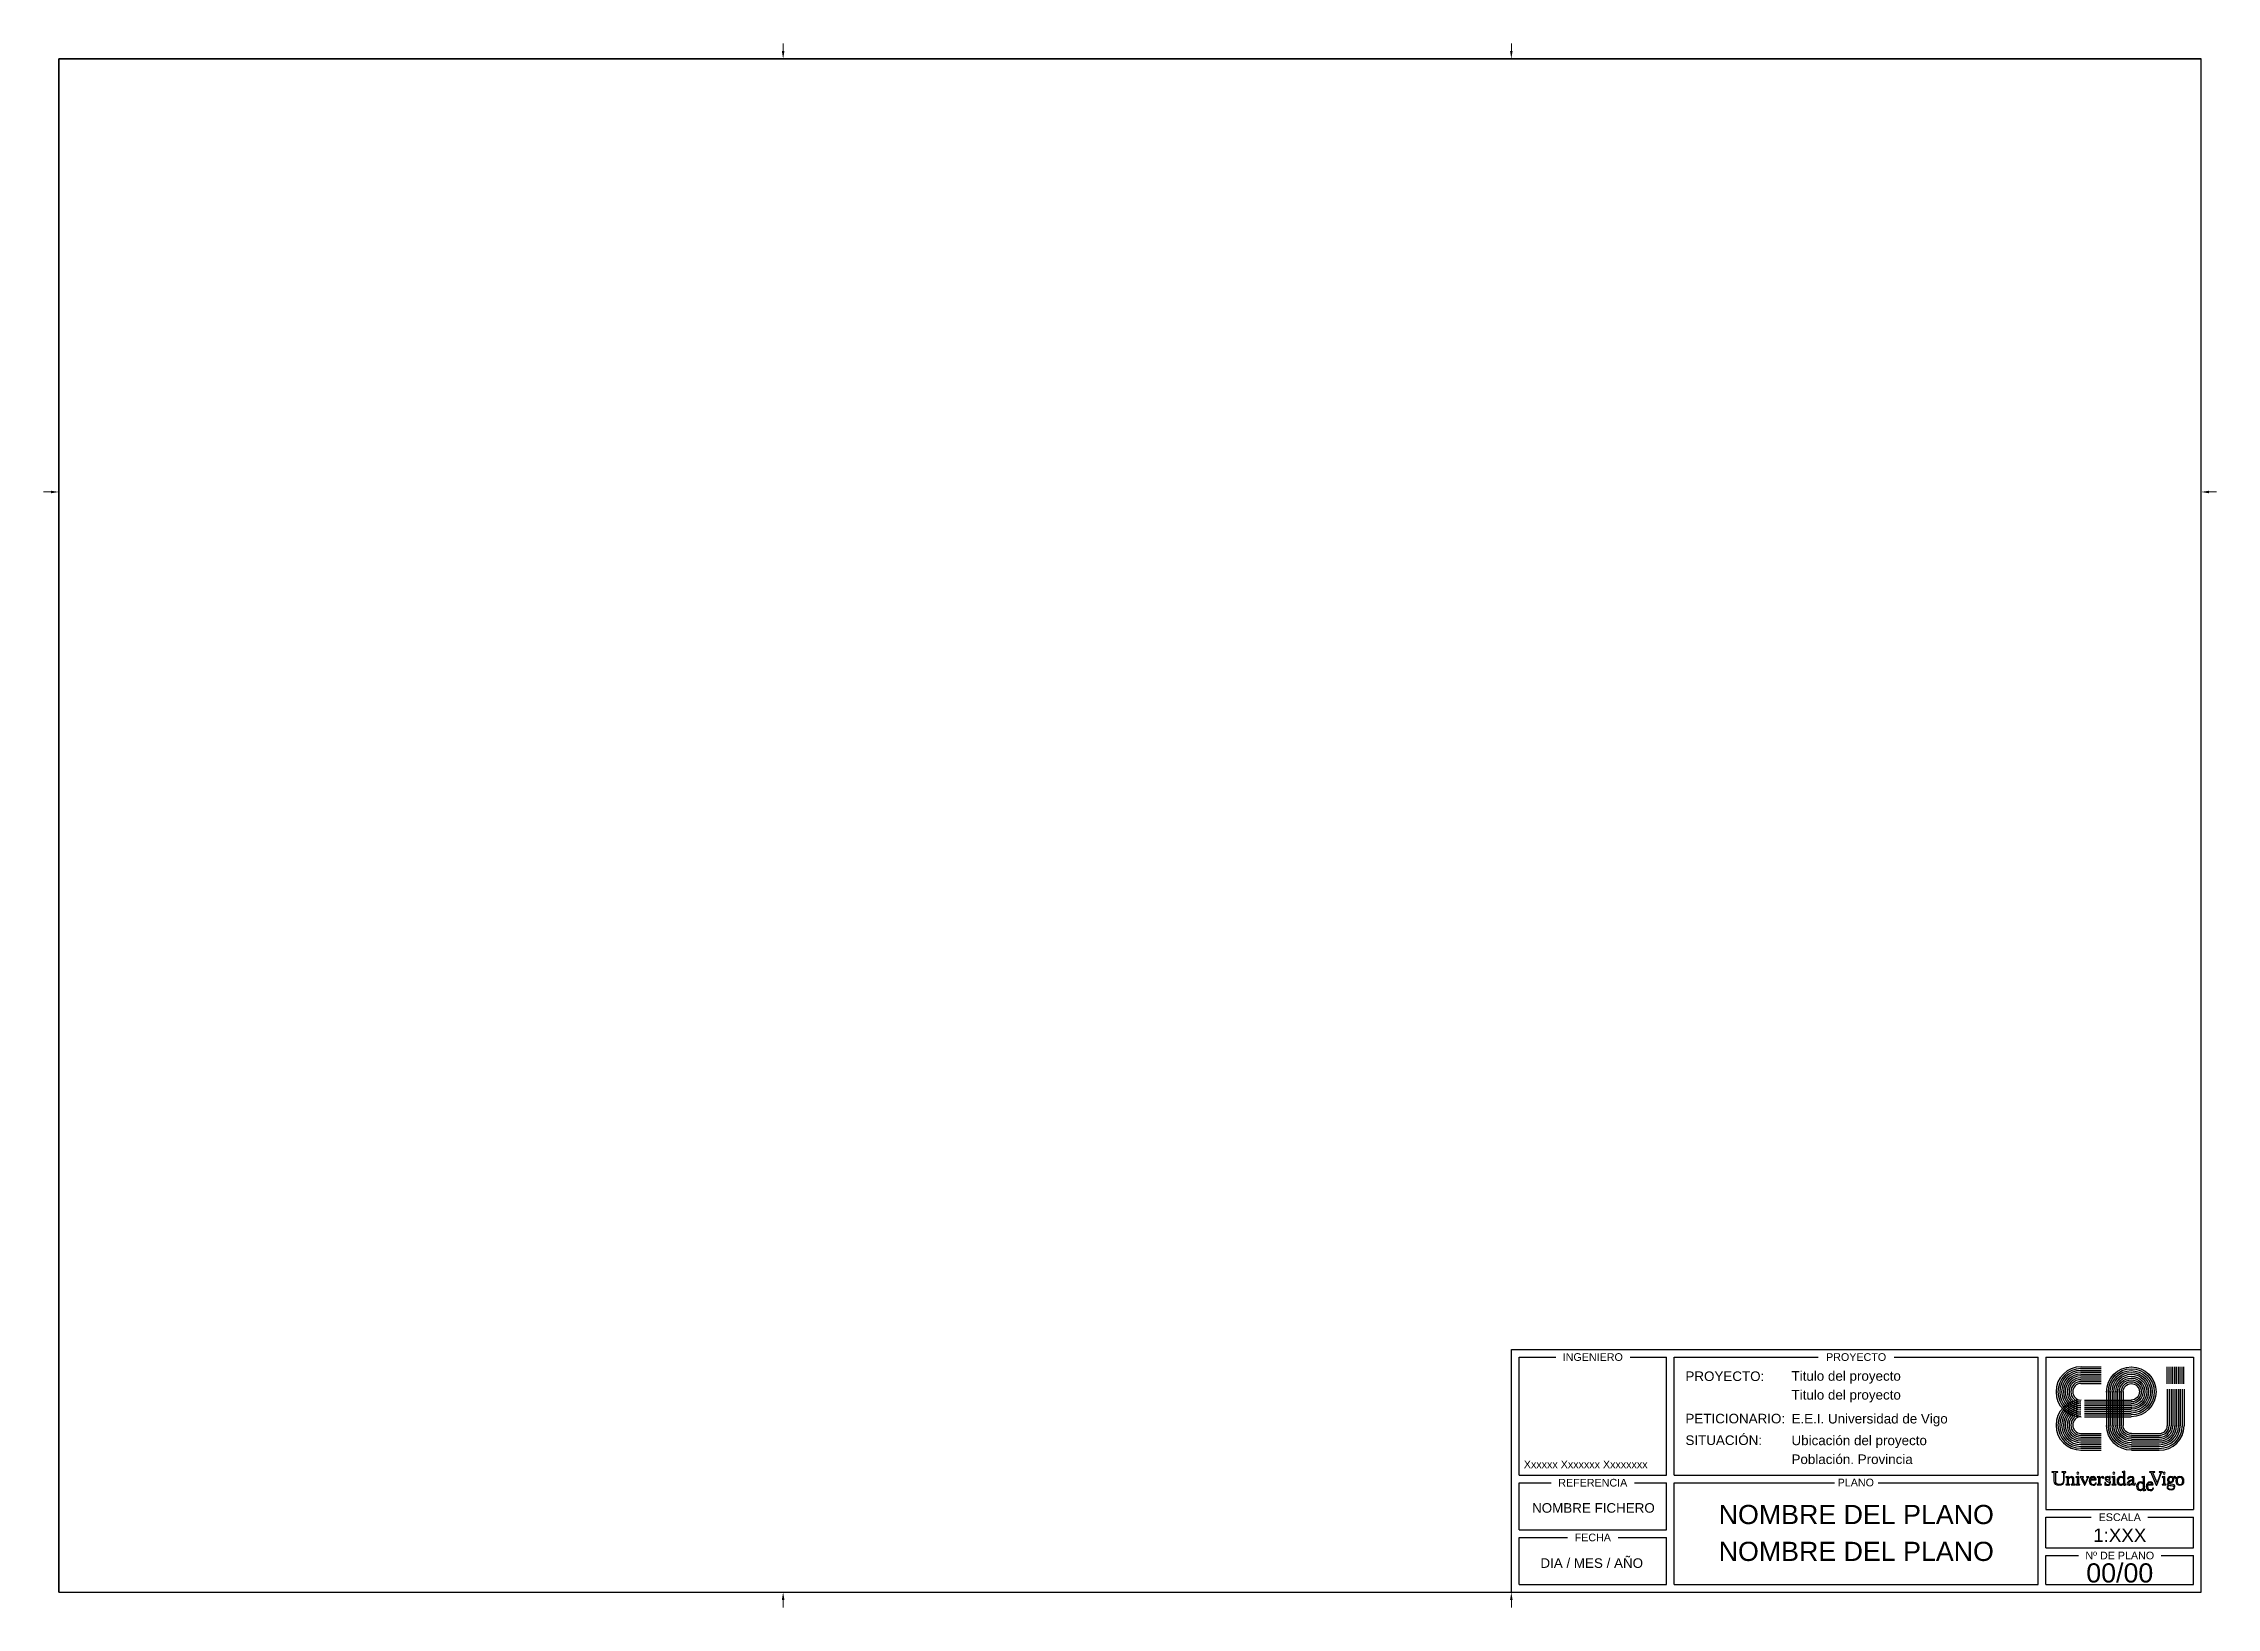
# Paper-space layout 'A2_PDF_1-b&n' of a CAD drawing. Header units: millimetres. Extents: x 20 to 587, y 5 to 413.
import ezdxf
from ezdxf.enums import TextEntityAlignment as Align

# ---------------------------------------------------------------- set-up
doc = ezdxf.new("R2010")
doc.units = ezdxf.units.MM
doc.header["$LTSCALE"] = 0.05
doc.linetypes.add('CONTINUA', pattern=[0])
doc.layers.get('0').update_dxf_attribs({"color": 250})
for name, color, linetype, lineweight in [('Borde Formato', 7, 'Continuous', 25), ('Cajetin.Lineas', 7, 'CONTINUA', 25), ('Cajetin.Textos', 7, 'CONTINUA', 25), ('Cajetin.Titulos', 7, 'CONTINUA', 25), ('Marcas de Plegado', 7, 'Continuous', 15), ('Ventana grafica 1', 7, 'Continuous', 25)]:
    doc.layers.add(name, color=color, linetype=linetype, lineweight=lineweight)
doc.layers.add('Cajetin.Logos', color=7, linetype='Continuous')
doc.layers.add('Normas Plegado y Lineas', color=7, linetype='Continuous')
doc.styles.get("Standard").update_dxf_attribs({"font": 'arial.ttf'})

# ---------------------------------------------------------------- blocks, each defined once
blk = doc.blocks.new('marcaplegado')
at = {"layer": 'Marcas de Plegado', "linetype": 'Continuous', "lineweight": 15}
blk.add_lwpolyline([(0, 2), (0, 4)], dxfattribs=at)

psp = doc.layouts.new('A2_PDF_1-b&n')

# ---------------------------------------------------------------- linework, layer by layer
at = {"color": 7}
for points in [[(551.79, 68.02), (557.14, 68.02)], [(551.79, 67.54), (557.14, 67.54)], [(551.79, 67.05), (557.14, 67.05)], [(551.79, 66.57), (557.14, 66.57)], [(551.79, 66.09), (557.14, 66.09)], [(551.79, 65.6), (557.14, 65.6)], [(551.79, 65.12), (557.14, 65.12)], [(551.79, 64.64), (557.14, 64.64)], [(551.79, 64.15), (557.14, 64.15)], [(551.79, 63.67), (557.14, 63.67)], [(574.36, 63.57), (574.36, 68.02)], [(574.85, 63.57), (574.85, 68.02)], [(575.33, 63.57), (575.33, 68.02)], [(575.81, 63.57), (575.81, 68.02)], [(576.29, 63.57), (576.29, 68.02)], [(576.78, 63.57), (576.78, 68.02)], [(577.26, 63.57), (577.26, 68.02)], [(577.74, 63.57), (577.74, 68.02)], [(578.22, 63.57), (578.22, 68.02)], [(578.71, 63.57), (578.71, 68.02)], [(552.71, 59.32), (558.48, 59.32)], [(552.71, 58.84), (558.48, 58.84)], [(552.71, 58.35), (558.48, 58.35)], [(552.71, 57.87), (558.48, 57.87)], [(552.71, 57.39), (558.48, 57.39)], [(552.71, 56.91), (558.48, 56.91)], [(558.48, 59.33), (565, 59.33)], [(558.48, 58.84), (564.96, 58.84)], [(558.48, 58.36), (564.96, 58.36)], [(558.48, 57.87), (565.08, 57.88)], [(558.48, 57.39), (565.08, 57.39)], [(558.48, 56.91), (564.96, 56.91)], [(558.49, 61.55), (558.49, 52.69)], [(558.97, 61.55), (558.97, 52.69)], [(559.45, 61.55), (559.45, 52.69)], [(559.93, 61.55), (559.93, 52.69)], [(560.42, 61.55), (560.42, 52.69)], [(560.9, 61.55), (560.9, 52.69)], [(561.38, 61.55), (561.38, 52.69)], [(561.87, 61.55), (561.86, 52.69)], [(562.35, 61.55), (562.35, 52.69)], [(562.83, 61.55), (562.83, 52.69)], [(574.35, 62.12), (574.35, 52.56)], [(574.84, 62.12), (574.84, 52.56)], [(575.32, 62.12), (575.32, 52.56)], [(575.81, 62.12), (575.81, 52.56)], [(576.29, 62.12), (576.29, 52.56)], [(576.78, 62.12), (576.78, 52.56)], [(577.27, 62.12), (577.27, 52.56)], [(577.75, 62.12), (577.75, 52.56)], [(578.24, 62.12), (578.24, 52.46)], [(578.72, 62.12), (578.72, 52.56)], [(552.71, 56.42), (558.48, 56.42)], [(552.71, 55.93), (558.48, 55.93)], [(552.71, 55.45), (558.48, 55.45)], [(552.71, 54.97), (558.48, 54.97)], [(558.48, 56.42), (564.96, 56.42)], [(558.48, 55.93), (564.96, 55.93)], [(558.48, 55.45), (564.96, 55.45)], [(558.48, 54.97), (564.96, 54.97)], [(551.79, 50.62), (557.14, 50.62)], [(551.79, 50.14), (557.14, 50.14)], [(551.79, 49.65), (557.14, 49.65)], [(551.79, 49.17), (557.14, 49.17)], [(551.79, 48.69), (557.14, 48.69)], [(551.79, 48.2), (557.14, 48.2)], [(551.79, 47.72), (557.14, 47.72)], [(551.79, 47.24), (557.14, 47.24)], [(551.79, 46.76), (557.14, 46.76)], [(551.79, 46.27), (557.14, 46.27)], [(565, 50.58), (572.2, 50.58)], [(565, 50.1), (572.2, 50.1)], [(565, 49.61), (572.2, 49.61)], [(565, 49.13), (572.2, 49.13)], [(565, 48.65), (572.2, 48.65)], [(565, 48.16), (572.2, 48.16)], [(565, 47.67), (572.2, 47.67)], [(565, 47.19), (572.2, 47.19)], [(565, 46.71), (572.2, 46.71)], [(565, 46.22), (572.2, 46.22)], [(544.24, 40.64), (544.24, 40.51)], [(545.78, 40.51), (545.78, 40.64), (544.24, 40.64), (544.24, 40.64)], [(544.76, 40.02), (544.76, 38.23)], [(545.26, 38.29), (545.26, 40.02)], [(547.92, 40.51), (547.92, 40.64), (546.81, 40.64), (546.81, 40.51)], [(547.3, 40.02), (547.3, 38.38)], [(547.45, 38.38), (547.45, 40.02)], [(562.59, 40.64), (562.59, 40.54), (562.66, 40.54)], [(562.92, 40.2), (562.92, 39.05)], [(563.3, 37.67), (563.3, 40.77)], [(569.67, 40.64), (569.67, 40.52), (569.69, 40.52)], [(570.9, 40.52), (571.07, 40.52), (571.07, 40.64), (569.67, 40.64), (569.67, 40.64)], [(570.24, 39.99), (571.45, 37.1), (571.63, 37.1), (572.66, 39.97)], [(572.49, 39.95), (571.71, 37.71), (570.69, 40.14)], [(573.11, 40.52), (573.11, 40.64), (572.27, 40.64), (572.27, 40.52)], [(547.87, 39.28), (547.87, 39.18), (547.94, 39.18)], [(547.87, 37.27), (547.87, 37.17), (548.89, 37.17), (548.89, 37.27), (548.85, 37.27)], [(548.2, 38.83), (548.2, 37.66), (548.2, 37.5)], [(548.56, 37.66), (548.56, 38.71)], [(549.34, 37.27), (549.28, 37.27), (549.28, 37.17), (550.3, 37.17), (550.3, 37.27), (550.25, 37.27)], [(549.6, 38.69), (549.6, 37.66)], [(549.98, 37.66), (549.98, 38.66)], [(550.48, 37.27), (550.48, 37.17), (551.57, 37.17), (551.57, 37.27), (551.51, 37.27)], [(550.51, 39.28), (550.51, 39.18), (550.6, 39.18)], [(550.84, 38.83), (550.84, 37.66), (550.84, 37.5)], [(551.24, 37.66), (551.24, 39.4), (551.24, 39.4)], [(551.62, 39.28), (551.62, 39.18)], [(552.53, 39.18), (552.53, 39.28), (551.62, 39.28), (551.62, 39.28)], [(551.96, 38.8), (552.71, 37.1), (552.83, 37.1), (553.52, 38.66)], [(553.45, 38.76), (552.91, 37.53), (552.34, 38.85)], [(553.92, 39.18), (553.92, 39.28), (553.28, 39.28), (553.28, 39.18)], [(554.4, 38.55), (555.78, 38.55), (555.78, 38.55)], [(555.37, 38.66), (554.42, 38.66)], [(555.83, 37.71), (555.71, 37.71)], [(555.78, 38.55), (555.78, 38.57)], [(556.09, 39.28), (556.09, 39.18), (556.16, 39.18)], [(556.09, 37.27), (556.09, 37.17), (557.16, 37.17), (557.16, 37.27), (557.09, 37.27)], [(556.42, 38.83), (556.42, 37.66), (556.42, 37.5)], [(556.8, 37.66), (556.8, 38.5)], [(558.2, 37.81), (558.08, 37.81), (558.08, 37.1), (558.2, 37.1)], [(559.31, 38.67), (559.41, 38.67), (559.41, 39.35), (559.31, 39.35), (559.31, 39.35)], [(559.86, 37.27), (559.86, 37.17), (560.97, 37.17), (560.97, 37.27), (560.91, 37.27)], [(559.91, 39.28), (559.91, 39.18), (560, 39.18)], [(560.24, 38.83), (560.24, 37.66), (560.24, 37.5)], [(560.64, 37.66), (560.64, 39.4), (560.64, 39.4)], [(562.92, 38.88), (562.92, 37.6)], [(563.63, 37.21), (563.63, 37.29)], [(565.25, 38.8), (565.25, 38.57)], [(565.25, 38.45), (565.25, 37.62)], [(565.63, 37.55), (565.63, 38.57), (565.63, 38.57)], [(566.08, 37.53), (566.08, 37.55), (566.01, 37.55)], [(567.69, 39.26), (567.69, 39.18), (567.76, 39.18)], [(568.02, 38.81), (568.02, 37.67)], [(568.02, 37.5), (568.02, 36.22)], [(568.4, 36.29), (568.4, 39.38)], [(568.72, 35.82), (568.72, 35.91)], [(570.26, 37.27), (569.31, 37.27)], [(569.31, 37.17), (570.68, 37.17), (570.68, 37.17)], [(570.73, 36.32), (570.61, 36.32)], [(570.68, 37.17), (570.68, 37.19)], [(572.98, 37.27), (572.98, 37.17), (574.06, 37.17), (574.06, 37.27), (574.03, 37.27)], [(573.03, 39.28), (573.03, 39.18), (573.1, 39.18)], [(573.36, 38.83), (573.36, 37.66), (573.36, 37.5)], [(573.74, 37.66), (573.74, 39.4), (573.74, 39.4)], [(575.14, 37.81), (575.2, 37.81)]]:
    psp.add_lwpolyline(points, dxfattribs=at)
for points in [[(551.85, 68.02), (548.25, 68.02), (545.32, 65.1), (545.32, 61.5)], [(551.79, 67.54), (548.45, 67.54), (545.81, 64.83), (545.81, 61.5)], [(551.79, 67.05), (548.72, 67.05), (546.29, 64.57), (546.29, 61.5)], [(551.79, 66.57), (548.98, 66.57), (546.78, 64.3), (546.78, 61.5)], [(551.79, 66.09), (549.25, 66.09), (547.26, 64.03), (547.26, 61.5)], [(551.79, 65.6), (549.52, 65.6), (547.74, 63.77), (547.74, 61.5)], [(551.79, 65.12), (549.78, 65.12), (548.23, 63.5), (548.23, 61.5)], [(551.79, 64.64), (550.05, 64.64), (548.71, 63.23), (548.71, 61.5)], [(551.79, 64.15), (550.32, 64.15), (549.2, 62.96), (549.2, 61.5)], [(551.79, 63.67), (550.58, 63.67), (549.68, 62.7), (549.68, 61.5)], [(558.49, 61.42), (558.49, 65.04), (561.4, 67.98), (565, 67.98)], [(558.97, 61.42), (558.97, 64.77), (561.61, 67.49), (564.94, 67.49)], [(559.45, 61.42), (559.45, 64.51), (561.87, 67.01), (564.94, 67.01)], [(559.93, 61.42), (559.93, 64.24), (562.14, 66.52), (564.94, 66.52)], [(560.42, 61.42), (560.42, 63.97), (562.4, 66.04), (564.94, 66.04)], [(560.9, 61.42), (560.9, 63.7), (562.67, 65.55), (564.94, 65.55)], [(561.38, 61.42), (561.38, 63.44), (562.94, 65.06), (564.94, 65.06)], [(561.86, 61.42), (561.86, 63.16), (563.2, 64.58), (564.94, 64.58)], [(562.35, 61.42), (562.35, 62.89), (563.47, 64.09), (564.94, 64.09)], [(562.83, 61.42), (562.83, 62.63), (563.74, 63.61), (564.94, 63.61)], [(564.89, 67.98), (568.49, 67.98), (571.41, 65.04), (571.41, 61.42)], [(564.89, 67.49), (568.23, 67.49), (570.93, 64.84), (570.93, 61.49)], [(564.89, 67.01), (567.96, 67.01), (570.44, 64.57), (570.44, 61.49)], [(564.89, 66.52), (567.69, 66.52), (569.96, 64.31), (569.96, 61.49)], [(564.89, 66.04), (567.42, 66.04), (569.48, 64.04), (569.48, 61.49)], [(564.89, 65.55), (567.16, 65.55), (569, 63.77), (569, 61.49)], [(564.89, 65.06), (566.89, 65.06), (568.51, 63.5), (568.51, 61.49)], [(564.89, 64.58), (566.63, 64.58), (568.03, 63.23), (568.03, 61.49)], [(564.89, 64.09), (566.36, 64.09), (567.55, 62.96), (567.55, 61.49)], [(564.89, 63.61), (566.09, 63.61), (567.07, 62.69), (567.07, 61.49)], [(545.32, 61.5), (545.32, 57.89), (548.25, 54.97), (551.85, 54.97)], [(551.85, 59.32), (548.25, 59.32), (545.32, 56.4), (545.32, 52.79)], [(545.81, 61.5), (545.81, 58.16), (548.45, 55.45), (551.79, 55.45)], [(551.79, 58.84), (548.45, 58.84), (545.81, 56.13), (545.81, 52.79)], [(546.29, 61.5), (546.29, 58.43), (548.72, 55.93), (551.79, 55.93)], [(551.79, 58.36), (548.72, 58.36), (546.29, 55.86), (546.29, 52.79)], [(546.78, 61.5), (546.78, 58.69), (548.98, 56.42), (551.79, 56.42)], [(551.79, 57.87), (548.98, 57.87), (546.78, 55.6), (546.78, 52.79)], [(547.26, 61.5), (547.26, 58.96), (549.25, 56.91), (551.79, 56.91)], [(551.79, 57.38), (549.25, 57.38), (547.26, 55.33), (547.26, 52.79)], [(547.74, 61.5), (547.74, 59.23), (549.52, 57.39), (551.79, 57.39)], [(551.79, 56.91), (549.52, 56.91), (547.74, 55.06), (547.74, 52.79)], [(548.23, 61.5), (548.23, 59.49), (549.78, 57.87), (551.79, 57.87)], [(548.71, 61.5), (548.71, 59.76), (550.05, 58.35), (551.79, 58.35)], [(549.2, 61.5), (549.2, 60.03), (550.32, 58.84), (551.79, 58.84)], [(549.68, 61.5), (549.68, 60.29), (550.58, 59.32), (551.79, 59.32)], [(569.48, 61.53), (569.48, 58.98), (567.46, 56.91), (564.92, 56.91)], [(569.96, 61.53), (569.96, 58.72), (567.72, 56.42), (564.92, 56.42)], [(570.44, 61.53), (570.44, 58.45), (567.98, 55.93), (564.92, 55.93)], [(571.41, 61.55), (571.41, 57.95), (568.5, 55), (564.93, 54.97)], [(568.03, 61.55), (568.03, 59.8), (566.66, 58.36), (564.93, 58.36)], [(570.93, 61.53), (570.93, 58.18), (568.26, 55.45), (564.93, 55.45)], [(567.07, 61.55), (567.07, 60.34), (566.16, 59.33), (564.96, 59.33)], [(567.55, 61.55), (567.55, 60.07), (566.43, 58.84), (564.96, 58.84)], [(569, 61.53), (569, 59.25), (567.31, 57.39), (565.05, 57.39)], [(568.51, 61.49), (568.51, 59.48), (567.02, 57.88), (565.05, 57.88)], [(545.32, 52.79), (545.32, 49.19), (548.25, 46.27), (551.85, 46.27)], [(545.81, 52.79), (545.81, 49.46), (548.45, 46.76), (551.79, 46.76)], [(546.29, 52.79), (546.29, 49.73), (548.72, 47.24), (551.79, 47.24)], [(546.78, 52.79), (546.78, 49.99), (548.98, 47.72), (551.79, 47.72)], [(547.26, 52.79), (547.26, 50.26), (549.25, 48.2), (551.79, 48.2)], [(547.74, 52.79), (547.74, 50.53), (549.52, 48.69), (551.79, 48.69)], [(551.79, 56.42), (549.78, 56.42), (548.23, 54.8), (548.23, 52.79)], [(548.23, 52.79), (548.23, 50.79), (549.78, 49.17), (551.79, 49.17)], [(551.79, 55.93), (550.05, 55.93), (548.71, 54.53), (548.71, 52.79)], [(548.71, 52.79), (548.71, 51.06), (550.05, 49.65), (551.79, 49.65)], [(551.79, 55.45), (550.32, 55.45), (549.2, 54.26), (549.2, 52.79)], [(549.2, 52.79), (549.2, 51.33), (550.32, 50.14), (551.79, 50.14)], [(551.79, 54.97), (550.58, 54.97), (549.68, 54), (549.68, 52.79)], [(549.68, 52.79), (549.68, 51.6), (550.58, 50.62), (551.79, 50.62)], [(565, 46.22), (561.43, 46.22), (558.52, 49.12), (558.48, 52.7)], [(565, 46.71), (561.67, 46.71), (558.97, 49.36), (558.97, 52.72)], [(565, 47.2), (561.94, 47.2), (559.45, 49.63), (559.45, 52.72)], [(565, 47.68), (562.2, 47.68), (559.94, 49.9), (559.94, 52.72)], [(565, 48.17), (562.47, 48.17), (560.42, 50.17), (560.42, 52.72)], [(565, 48.66), (562.74, 48.66), (560.9, 50.44), (560.9, 52.72)], [(564.99, 49.14), (563, 49.14), (561.39, 50.69), (561.39, 52.69)], [(565, 49.61), (563.27, 49.61), (561.87, 50.96), (561.87, 52.7)], [(565, 50.1), (563.54, 50.1), (562.35, 51.23), (562.35, 52.7)], [(565, 50.58), (563.81, 50.58), (562.83, 51.5), (562.83, 52.7)], [(572.19, 50.59), (573.4, 50.59), (574.36, 51.41), (574.36, 52.61)], [(572.19, 46.22), (575.81, 46.22), (578.72, 49), (578.72, 52.61)], [(572.19, 50.11), (573.67, 50.11), (574.84, 51.14), (574.84, 52.61)], [(572.19, 49.62), (573.93, 49.62), (575.33, 50.88), (575.33, 52.61)], [(572.19, 49.13), (574.2, 49.13), (575.81, 50.61), (575.81, 52.61)], [(572.19, 48.65), (574.47, 48.65), (576.29, 50.34), (576.29, 52.61)], [(572.19, 48.16), (574.74, 48.16), (576.78, 50.08), (576.78, 52.61)], [(572.19, 47.68), (575.01, 47.68), (577.27, 49.81), (577.27, 52.61)], [(572.19, 47.19), (575.27, 47.19), (577.75, 49.54), (577.75, 52.61)], [(572.19, 46.71), (575.54, 46.71), (578.24, 49.19), (578.24, 52.54)], [(544.24, 40.51), (544.72, 40.51), (544.76, 40.4), (544.76, 40.02)], [(545.26, 40.02), (545.26, 40.39), (545.28, 40.51), (545.78, 40.51)], [(546.81, 40.51), (547.16, 40.51), (547.3, 40.37), (547.3, 40.02)], [(547.45, 40.02), (547.45, 40.32), (547.63, 40.49), (547.92, 40.51)], [(551.03, 40.49), (550.87, 40.49), (550.77, 40.39), (550.77, 40.23)], [(550.77, 40.23), (550.77, 40.09), (550.89, 39.97), (551.03, 39.97)], [(551.27, 40.23), (551.27, 40.39), (551.17, 40.49), (551.03, 40.49)], [(551.03, 39.97), (551.17, 39.97), (551.27, 40.09), (551.27, 40.23)], [(560.41, 40.49), (560.27, 40.49), (560.17, 40.39), (560.17, 40.23)], [(560.17, 40.23), (560.17, 40.09), (560.27, 39.97), (560.41, 39.97)], [(560.67, 40.23), (560.67, 40.39), (560.57, 40.49), (560.41, 40.49)], [(560.41, 39.97), (560.55, 39.97), (560.67, 40.09), (560.67, 40.23)], [(563.3, 40.77), (563.06, 40.71), (562.83, 40.66), (562.59, 40.64)], [(562.66, 40.54), (562.88, 40.54), (562.92, 40.47), (562.92, 40.2)], [(569.69, 40.52), (570.04, 40.52), (570.09, 40.33), (570.24, 39.99)], [(570.64, 40.33), (570.64, 40.45), (570.73, 40.52), (570.9, 40.52)], [(570.69, 40.14), (570.66, 40.23), (570.64, 40.3), (570.64, 40.33)], [(572.27, 40.52), (572.47, 40.51), (572.56, 40.39), (572.56, 40.21)], [(572.56, 40.21), (572.56, 40.14), (572.54, 40.06), (572.49, 39.95)], [(572.66, 39.97), (572.78, 40.28), (572.87, 40.47), (573.11, 40.52)], [(573.53, 40.49), (573.39, 40.49), (573.27, 40.39), (573.27, 40.23)], [(573.27, 40.23), (573.27, 40.09), (573.39, 39.97), (573.53, 39.97)], [(573.79, 40.23), (573.79, 40.39), (573.67, 40.49), (573.53, 40.49)], [(573.53, 39.97), (573.67, 39.97), (573.79, 40.09), (573.79, 40.23)], [(544.76, 38.23), (544.76, 37.52), (545.24, 37.1), (546.09, 37.1)], [(545.45, 37.53), (545.29, 37.71), (545.26, 37.93), (545.26, 38.29)], [(546.17, 37.27), (545.85, 37.27), (545.59, 37.4), (545.45, 37.53)], [(546.09, 37.1), (546.99, 37.1), (547.45, 37.53), (547.45, 38.38)], [(547.3, 38.38), (547.3, 37.64), (546.85, 37.27), (546.17, 37.27)], [(548.52, 39.4), (548.3, 39.35), (548.09, 39.3), (547.87, 39.28)], [(547.94, 37.27), (547.9, 37.27), (547.88, 37.27), (547.87, 37.27)], [(547.94, 39.18), (548.14, 39.18), (548.2, 39.12), (548.2, 38.83)], [(548.2, 37.5), (548.2, 37.38), (548.09, 37.27), (547.94, 37.27)], [(548.58, 39.02), (548.58, 39.16), (548.54, 39.3), (548.52, 39.4)], [(549.37, 39.35), (549.06, 39.35), (548.78, 39.19), (548.56, 38.92)], [(548.56, 38.71), (548.56, 38.8), (548.85, 39.18), (549.23, 39.18)], [(548.56, 38.92), (548.56, 38.95), (548.58, 38.99), (548.58, 39.02)], [(548.85, 37.27), (548.59, 37.27), (548.56, 37.4), (548.56, 37.66)], [(549.23, 39.18), (549.53, 39.18), (549.6, 39.02), (549.6, 38.69)], [(549.6, 37.66), (549.6, 37.4), (549.58, 37.27), (549.34, 37.27)], [(549.98, 38.66), (549.98, 39.12), (549.77, 39.35), (549.37, 39.35)], [(550.25, 37.27), (549.99, 37.27), (549.98, 37.4), (549.98, 37.66)], [(550.56, 37.27), (550.53, 37.27), (550.51, 37.27), (550.48, 37.27)], [(551.24, 39.4), (550.99, 39.35), (550.77, 39.3), (550.51, 39.28)], [(550.84, 37.5), (550.84, 37.36), (550.74, 37.27), (550.56, 37.27)], [(550.6, 39.18), (550.8, 39.18), (550.84, 39.12), (550.84, 38.83)], [(551.51, 37.27), (551.25, 37.27), (551.24, 37.4), (551.24, 37.66)], [(551.62, 39.18), (551.79, 39.14), (551.88, 39), (551.88, 38.97)], [(551.88, 38.97), (551.88, 38.95), (551.91, 38.9), (551.96, 38.8)], [(552.27, 39.02), (552.27, 39.12), (552.36, 39.18), (552.53, 39.18)], [(552.34, 38.85), (552.31, 38.93), (552.27, 38.99), (552.27, 39.02)], [(553.28, 39.18), (553.43, 39.14), (553.5, 39.09), (553.5, 38.95)], [(553.5, 38.95), (553.5, 38.92), (553.48, 38.85), (553.45, 38.76)], [(553.52, 38.66), (553.66, 38.97), (553.76, 39.12), (553.92, 39.18)], [(554.97, 39.35), (554.4, 39.35), (553.97, 38.88), (553.97, 38.19)], [(553.97, 38.19), (553.97, 37.53), (554.38, 37.1), (554.99, 37.1)], [(554.4, 38.17), (554.4, 38.29), (554.4, 38.42), (554.4, 38.55)], [(555.06, 37.24), (554.57, 37.24), (554.4, 37.55), (554.4, 38.17)], [(554.42, 38.66), (554.45, 39.05), (554.62, 39.23), (554.93, 39.23)], [(554.93, 39.23), (555.21, 39.23), (555.37, 39.09), (555.37, 38.81)], [(555.78, 38.57), (555.78, 39.05), (555.45, 39.35), (554.97, 39.35)], [(554.99, 37.1), (555.45, 37.1), (555.78, 37.36), (555.83, 37.71)], [(555.71, 37.71), (555.64, 37.43), (555.38, 37.24), (555.06, 37.24)], [(555.37, 38.81), (555.37, 38.8), (555.37, 38.74), (555.37, 38.66)], [(556.75, 39.4), (556.54, 39.35), (556.32, 39.3), (556.09, 39.28)], [(556.16, 37.27), (556.13, 37.27), (556.11, 37.27), (556.09, 37.27)], [(556.16, 39.18), (556.37, 39.18), (556.42, 39.12), (556.42, 38.83)], [(556.42, 37.5), (556.42, 37.38), (556.32, 37.27), (556.16, 37.27)], [(556.8, 39.02), (556.8, 39.16), (556.78, 39.3), (556.75, 39.4)], [(557.42, 39.35), (557.18, 39.35), (556.92, 39.18), (556.8, 38.85)], [(556.8, 38.5), (556.8, 38.81), (557.08, 39.18), (557.28, 39.18)], [(556.8, 38.85), (556.8, 38.92), (556.8, 38.97), (556.8, 39.02)], [(557.09, 37.27), (556.82, 37.27), (556.8, 37.4), (556.8, 37.66)], [(557.28, 39.18), (557.37, 39.18), (557.42, 39.12), (557.44, 39.02)], [(557.79, 39.05), (557.79, 39.21), (557.63, 39.35), (557.42, 39.35)], [(557.44, 39.02), (557.46, 38.92), (557.51, 38.86), (557.61, 38.86)], [(557.61, 38.86), (557.72, 38.86), (557.79, 38.95), (557.79, 39.05)], [(558.7, 39.35), (558.34, 39.35), (558.1, 39.11), (558.1, 38.78)], [(558.1, 38.78), (558.1, 38.57), (558.22, 38.38), (558.46, 38.24)], [(558.84, 37.22), (558.51, 37.22), (558.3, 37.41), (558.2, 37.81)], [(558.2, 37.1), (558.22, 37.19), (558.25, 37.26), (558.3, 37.33)], [(558.3, 37.33), (558.48, 37.15), (558.63, 37.1), (558.86, 37.1)], [(558.37, 38.93), (558.37, 39.11), (558.51, 39.23), (558.74, 39.23)], [(559.08, 38.4), (558.7, 38.59), (558.37, 38.64), (558.37, 38.93)], [(558.46, 38.24), (558.67, 38.1), (558.91, 38.05), (559.08, 37.9)], [(559.2, 39.14), (559.05, 39.3), (558.91, 39.35), (558.7, 39.35)], [(558.74, 39.23), (559, 39.23), (559.17, 39.05), (559.31, 38.67)], [(559.25, 37.59), (559.25, 37.38), (559.1, 37.22), (558.84, 37.22)], [(558.86, 37.1), (559.27, 37.1), (559.53, 37.36), (559.53, 37.78)], [(559.53, 37.78), (559.53, 38.04), (559.38, 38.24), (559.08, 38.4)], [(559.08, 37.9), (559.2, 37.79), (559.25, 37.72), (559.25, 37.59)], [(559.31, 39.35), (559.29, 39.28), (559.25, 39.21), (559.2, 39.14)], [(559.95, 37.27), (559.93, 37.27), (559.89, 37.27), (559.86, 37.27)], [(560.64, 39.4), (560.4, 39.35), (560.15, 39.3), (559.91, 39.28)], [(560.24, 37.5), (560.24, 37.36), (560.14, 37.27), (559.95, 37.27)], [(560, 39.18), (560.21, 39.18), (560.24, 39.12), (560.24, 38.83)], [(560.91, 37.27), (560.65, 37.27), (560.64, 37.4), (560.64, 37.66)], [(562.24, 39.35), (561.66, 39.35), (561.24, 38.9), (561.24, 38.21)], [(561.24, 38.21), (561.24, 37.55), (561.62, 37.1), (562.18, 37.1)], [(561.66, 38.19), (561.66, 38.85), (561.95, 39.23), (562.33, 39.23)], [(562.3, 37.26), (561.93, 37.26), (561.66, 37.59), (561.66, 38.19)], [(562.18, 37.1), (562.47, 37.1), (562.71, 37.22), (562.92, 37.45)], [(562.92, 39.05), (562.69, 39.26), (562.5, 39.35), (562.24, 39.35)], [(562.92, 37.6), (562.75, 37.38), (562.54, 37.26), (562.3, 37.26)], [(562.33, 39.23), (562.54, 39.23), (562.73, 39.11), (562.92, 38.88)], [(562.92, 37.45), (562.92, 37.34), (562.94, 37.22), (562.97, 37.1)], [(562.97, 37.1), (563.16, 37.14), (563.38, 37.17), (563.63, 37.21)], [(563.56, 37.29), (563.37, 37.29), (563.3, 37.4), (563.3, 37.67)], [(563.63, 37.29), (563.59, 37.29), (563.57, 37.29), (563.56, 37.29)], [(565.25, 38.57), (564.35, 38.21), (563.92, 37.95), (563.92, 37.53)], [(563.92, 37.53), (563.92, 37.27), (564.09, 37.1), (564.37, 37.1)], [(564.87, 39.35), (564.3, 39.35), (564.01, 39.09), (564.01, 38.88)], [(564.01, 38.88), (564.01, 38.78), (564.08, 38.71), (564.16, 38.71)], [(564.16, 38.71), (564.35, 38.71), (564.35, 38.9), (564.39, 39)], [(564.34, 37.64), (564.34, 38.02), (564.63, 38.23), (565.25, 38.45)], [(564.63, 37.31), (564.44, 37.31), (564.34, 37.43), (564.34, 37.64)], [(564.37, 37.1), (564.63, 37.1), (564.92, 37.22), (565.25, 37.46)], [(564.39, 39), (564.42, 39.16), (564.59, 39.23), (564.82, 39.23)], [(565.25, 37.62), (564.99, 37.41), (564.78, 37.31), (564.63, 37.31)], [(564.82, 39.23), (565.13, 39.23), (565.25, 39.11), (565.25, 38.8)], [(565.63, 38.57), (565.63, 39.05), (565.56, 39.35), (564.87, 39.35)], [(565.25, 37.46), (565.3, 37.22), (565.44, 37.1), (565.67, 37.1)], [(565.79, 37.31), (565.67, 37.31), (565.63, 37.4), (565.63, 37.55)], [(565.67, 37.1), (565.92, 37.1), (566.08, 37.26), (566.08, 37.53)], [(566.01, 37.55), (565.96, 37.4), (565.89, 37.31), (565.79, 37.31)], [(567.36, 37.97), (566.75, 37.97), (566.34, 37.52), (566.34, 36.83)], [(566.34, 36.83), (566.34, 36.17), (566.74, 35.72), (567.27, 35.72)], [(566.77, 36.81), (566.77, 37.48), (567.07, 37.85), (567.43, 37.85)], [(567.41, 35.88), (567.03, 35.88), (566.77, 36.2), (566.77, 36.81)], [(567.27, 35.72), (567.57, 35.72), (567.81, 35.84), (568.02, 36.07)], [(568.02, 37.67), (567.79, 37.88), (567.6, 37.97), (567.36, 37.97)], [(568.02, 36.22), (567.84, 36), (567.64, 35.88), (567.41, 35.88)], [(567.43, 37.85), (567.64, 37.85), (567.84, 37.72), (568.02, 37.5)], [(568.4, 39.38), (568.17, 39.33), (567.93, 39.28), (567.69, 39.26)], [(567.76, 39.18), (567.98, 39.18), (568.02, 39.09), (568.02, 38.81)], [(568.02, 36.07), (568.02, 35.96), (568.03, 35.84), (568.07, 35.72)], [(568.07, 35.72), (568.26, 35.75), (568.48, 35.79), (568.72, 35.82)], [(568.66, 35.91), (568.46, 35.91), (568.4, 36.01), (568.4, 36.29)], [(568.72, 35.91), (568.69, 35.91), (568.67, 35.91), (568.66, 35.91)], [(569.88, 37.97), (569.29, 37.97), (568.88, 37.5), (568.88, 36.81)], [(568.88, 36.81), (568.88, 36.15), (569.28, 35.72), (569.88, 35.72)], [(569.29, 36.79), (569.29, 36.91), (569.31, 37.05), (569.31, 37.17)], [(569.95, 35.86), (569.47, 35.86), (569.29, 36.17), (569.29, 36.79)], [(569.31, 37.27), (569.36, 37.67), (569.54, 37.86), (569.85, 37.86)], [(569.85, 37.86), (570.11, 37.86), (570.28, 37.71), (570.28, 37.43)], [(570.68, 37.19), (570.68, 37.67), (570.35, 37.97), (569.88, 37.97)], [(569.88, 35.72), (570.35, 35.72), (570.68, 35.98), (570.73, 36.32)], [(570.61, 36.32), (570.54, 36.05), (570.3, 35.86), (569.95, 35.86)], [(570.28, 37.43), (570.28, 37.41), (570.28, 37.36), (570.26, 37.27)], [(573.06, 37.27), (573.04, 37.27), (573.01, 37.27), (572.98, 37.27)], [(573.74, 39.4), (573.51, 39.35), (573.27, 39.3), (573.03, 39.28)], [(573.36, 37.5), (573.36, 37.36), (573.25, 37.27), (573.06, 37.27)], [(573.1, 39.18), (573.32, 39.18), (573.36, 39.12), (573.36, 38.83)], [(574.03, 37.27), (573.75, 37.27), (573.74, 37.4), (573.74, 37.66)], [(574.55, 36.95), (574.41, 36.95), (574.29, 36.79), (574.29, 36.57)], [(574.29, 36.57), (574.29, 36.19), (574.65, 35.91), (575.33, 35.91)], [(574.84, 37.86), (574.55, 37.81), (574.39, 37.64), (574.39, 37.43)], [(574.39, 37.43), (574.39, 37.07), (574.81, 37.05), (575.38, 37)], [(575.24, 39.35), (574.74, 39.35), (574.41, 39.02), (574.41, 38.57)], [(574.41, 38.57), (574.41, 38.26), (574.55, 38.05), (574.84, 37.86)], [(574.5, 36.53), (574.5, 36.65), (574.55, 36.77), (574.65, 36.86)], [(575.33, 36.01), (574.81, 36.01), (574.5, 36.24), (574.5, 36.53)], [(574.65, 36.86), (574.63, 36.93), (574.6, 36.95), (574.55, 36.95)], [(574.63, 37.6), (574.63, 37.72), (574.81, 37.81), (575.14, 37.81)], [(575.41, 37.38), (574.89, 37.43), (574.63, 37.4), (574.63, 37.6)], [(574.79, 38.57), (574.79, 39.02), (574.89, 39.24), (575.24, 39.24)], [(575.22, 37.91), (574.91, 37.91), (574.79, 38.12), (574.79, 38.57)], [(575.2, 37.81), (575.74, 37.81), (576.07, 38.1), (576.07, 38.57)], [(575.69, 38.57), (575.69, 38.12), (575.53, 37.91), (575.22, 37.91)], [(575.88, 39.11), (575.71, 39.26), (575.5, 39.35), (575.24, 39.35)], [(575.24, 39.24), (575.58, 39.24), (575.69, 39.02), (575.69, 38.57)], [(575.33, 35.91), (575.98, 35.91), (576.34, 36.22), (576.34, 36.69)], [(576.07, 36.57), (576.07, 36.24), (575.76, 36.01), (575.33, 36.01)], [(575.38, 37), (575.84, 36.96), (576.07, 36.83), (576.07, 36.57)], [(576.34, 36.69), (576.34, 37.14), (576.03, 37.33), (575.41, 37.38)], [(576.33, 39.35), (576.19, 39.35), (576.07, 39.26), (575.88, 39.11)], [(575.95, 39.02), (576.07, 39.12), (576.15, 39.16), (576.21, 39.16)], [(576.07, 38.57), (576.07, 38.74), (576.03, 38.86), (575.95, 39.02)], [(576.21, 39.16), (576.28, 39.16), (576.28, 38.95), (576.43, 38.95)], [(576.59, 39.12), (576.59, 39.24), (576.48, 39.35), (576.33, 39.35)], [(576.43, 38.95), (576.52, 38.95), (576.59, 39.02), (576.59, 39.12)], [(577.64, 39.35), (577.02, 39.35), (576.57, 38.9), (576.57, 38.24)], [(576.57, 38.24), (576.57, 37.55), (577.02, 37.1), (577.64, 37.1)], [(577, 38.29), (577, 38.93), (577.19, 39.24), (577.66, 39.24)], [(577.66, 37.21), (577.21, 37.21), (577, 37.57), (577, 38.29)], [(578.71, 38.23), (578.71, 38.9), (578.28, 39.35), (577.64, 39.35)], [(577.64, 37.1), (578.28, 37.1), (578.71, 37.55), (578.71, 38.23)], [(577.66, 39.24), (578.12, 39.24), (578.3, 38.9), (578.3, 38.23)], [(578.3, 38.23), (578.3, 37.55), (578.07, 37.21), (577.66, 37.21)]]:
    psp.add_open_spline(points, degree=3, dxfattribs=at)
at = {"layer": 'Borde Formato'}
for p, q in [((24.2, 9.2), (24.2, 409.2)), ((24.2, 409.2), (583.2, 409.2)), ((583.2, 9.2), (583.2, 409.2)), ((24.2, 9.2), (583.2, 9.2))]:
    psp.add_line(p, q, dxfattribs=at)
at = {"layer": 'Cajetin.Lineas'}
for p, q in [((403.2, 72.54), (583.2, 72.54)), ((405.2, 39.76), (405.2, 70.54)), ((405.2, 70.54), (414.78, 70.54)), ((434.22, 70.54), (443.7, 70.54)), ((443.7, 39.76), (443.7, 70.54)), ((445.7, 39.76), (445.7, 70.54)), ((445.7, 70.54), (483.25, 70.54)), ((503.13, 70.54), (540.7, 70.54)), ((540.7, 39.76), (540.7, 70.54)), ((405.2, 39.76), (443.7, 39.76)), ((445.7, 39.76), (540.7, 39.76)), ((405.2, 25.48), (405.2, 37.76)), ((405.2, 37.76), (413.58, 37.76)), ((435.35, 37.76), (443.7, 37.76)), ((443.7, 25.48), (443.7, 37.76)), ((445.7, 11.2), (445.7, 37.76)), ((445.7, 37.76), (487.52, 37.76)), ((498.88, 37.76), (540.7, 37.76)), ((540.7, 11.2), (540.7, 37.76)), ((542.7, 30.76), (581.2, 30.76)), ((542.7, 20.77), (542.7, 28.76)), ((542.7, 28.76), (554.5, 28.76)), ((569.25, 28.76), (581.2, 28.76)), ((581.2, 20.77), (581.2, 28.76)), ((405.2, 25.48), (443.7, 25.48)), ((405.2, 11.2), (405.2, 23.48)), ((405.2, 23.48), (417.84, 23.48)), ((431.04, 23.48), (443.7, 23.48)), ((443.7, 11.2), (443.7, 23.48)), ((542.7, 20.77), (581.2, 20.77)), ((542.7, 11.2), (542.7, 18.77)), ((542.7, 18.77), (551.2, 18.77)), ((572.78, 18.77), (581.2, 18.77)), ((581.2, 11.2), (581.2, 18.77)), ((405.2, 11.2), (443.7, 11.2)), ((445.7, 11.2), (540.7, 11.2)), ((542.7, 11.2), (581.2, 11.2))]:
    psp.add_line(p, q, dxfattribs=at)
at = {"layer": 'Cajetin.Logos'}
psp.add_line((542.7, 70.54), (581.2, 70.54), dxfattribs=at)
at = {"layer": 'Marcas de Plegado', "linetype": 'Continuous', "lineweight": 15}
for points in [[(213.53, 411.2), (213.2, 409.2), (212.87, 411.2)], [(403.53, 411.2), (403.2, 409.2), (402.87, 411.2)], [(22.2, 296.53), (24.2, 296.2), (22.2, 295.87)], [(585.2, 295.87), (583.2, 296.2), (585.2, 296.53)], [(212.87, 7.2), (213.2, 9.2), (213.53, 7.2)], [(402.87, 7.2), (403.2, 9.2), (403.53, 7.2)]]:
    psp.add_solid(points, dxfattribs=at)
at = {"layer": 'Ventana grafica 1'}
for p, q in [((542.7, 70.54), (542.7, 30.76)), ((581.2, 70.54), (581.2, 30.76))]:
    psp.add_line(p, q, dxfattribs=at)
psp.add_lwpolyline([(24.2, 409.2), (24.2, 9.2), (403.2, 9.2), (403.2, 72.54), (583.2, 72.54), (583.2, 409.2), (24.2, 409.2)], close=True, dxfattribs=at)

# ---------------------------------------------------------------- block references
at = {"layer": 'Marcas de Plegado', "rotation": 180}
for p in [(213.2, 9.2), (403.2, 9.2)]:
    psp.add_blockref('marcaplegado', p, dxfattribs=at)
at = {"layer": 'Normas Plegado y Lineas'}
for p in [(213.2, 409.2), (403.2, 409.2)]:
    psp.add_blockref('marcaplegado', p, dxfattribs=at)
for p, rotation in [((24.2, 296.2), 89.99999999999999), ((583.2, 296.2), 270)]:
    psp.add_blockref('marcaplegado', p, dxfattribs=dict(at, rotation=rotation))

# ---------------------------------------------------------------- texts
at = {"layer": 'Cajetin.Textos'}
for s, height, p in [('PROYECTO:', 2.5, (448.63, 64.29)), ('Titulo del proyecto', 2.5, (476.3, 64.36)), ('Titulo del proyecto', 2.5, (476.3, 59.44)), ('PETICIONARIO:', 2.5, (448.63, 53.24)), ('E.E.I. Universidad de Vigo', 2.5, (476.3, 53.21)), ('SITUACIÓN:', 2.5, (448.63, 47.6)), ('Ubicación del proyecto', 2.5, (476.3, 47.55)), ('Xxxxxx Xxxxxxx Xxxxxxxx', 2, (406.46, 41.54)), ('Población. Provincia', 2.5, (476.3, 42.63)), ('NOMBRE FICHERO', 2.5, (408.61, 29.93)), ('DIA / MES / AÑO', 2.5, (410.79, 15.54))]:
    psp.add_text(s, height=height, dxfattribs=at).set_placement(p)
for s, height, p in [('NOMBRE DEL PLANO', 5, (493.2, 26.97)), ('1:XXX', 3.5, (561.95, 22.31)), ('NOMBRE DEL PLANO', 5, (493.2, 17.35)), ('00/00', 5, (561.95, 11.73))]:
    psp.add_text(s, height=height, dxfattribs=at).set_placement(p, align=Align.CENTER)
at = {"layer": 'Cajetin.Titulos'}
for s, p in [('INGENIERO', (424.45, 70.54)), ('PROYECTO', (493.16, 70.54)), ('REFERENCIA', (424.45, 37.76)), ('PLANO', (493.08, 37.81)), ('ESCALA', (561.95, 28.76)), ('FECHA', (424.45, 23.48)), ('Nº DE PLANO', (561.95, 18.77))]:
    psp.add_text(s, height=2, dxfattribs=at).set_placement(p, align=Align.MIDDLE_CENTER)

# ---------------------------------------------------------------- viewports
at = {"layer": 'Ventana grafica 1'}
vp = psp.add_viewport(center=(303.7, 209.2), size=(559, 400), view_center_point=(1279.47, 1632.68), view_height=397.6654, dxfattribs=at)
vp.dxf.flags = 0x10000  # cut along an outline
vp.dxf.clipping_boundary_handle = psp.add_lwpolyline([(24.2, 409.2), (24.2, 9.2), (403.2, 9.2), (403.2, 72.54), (583.2, 72.54), (583.2, 409.2), (24.2, 409.2)], format="xyb", close=True, dxfattribs={"invisible": 1}).dxf.handle

doc.saveas('drawing.dxf')
